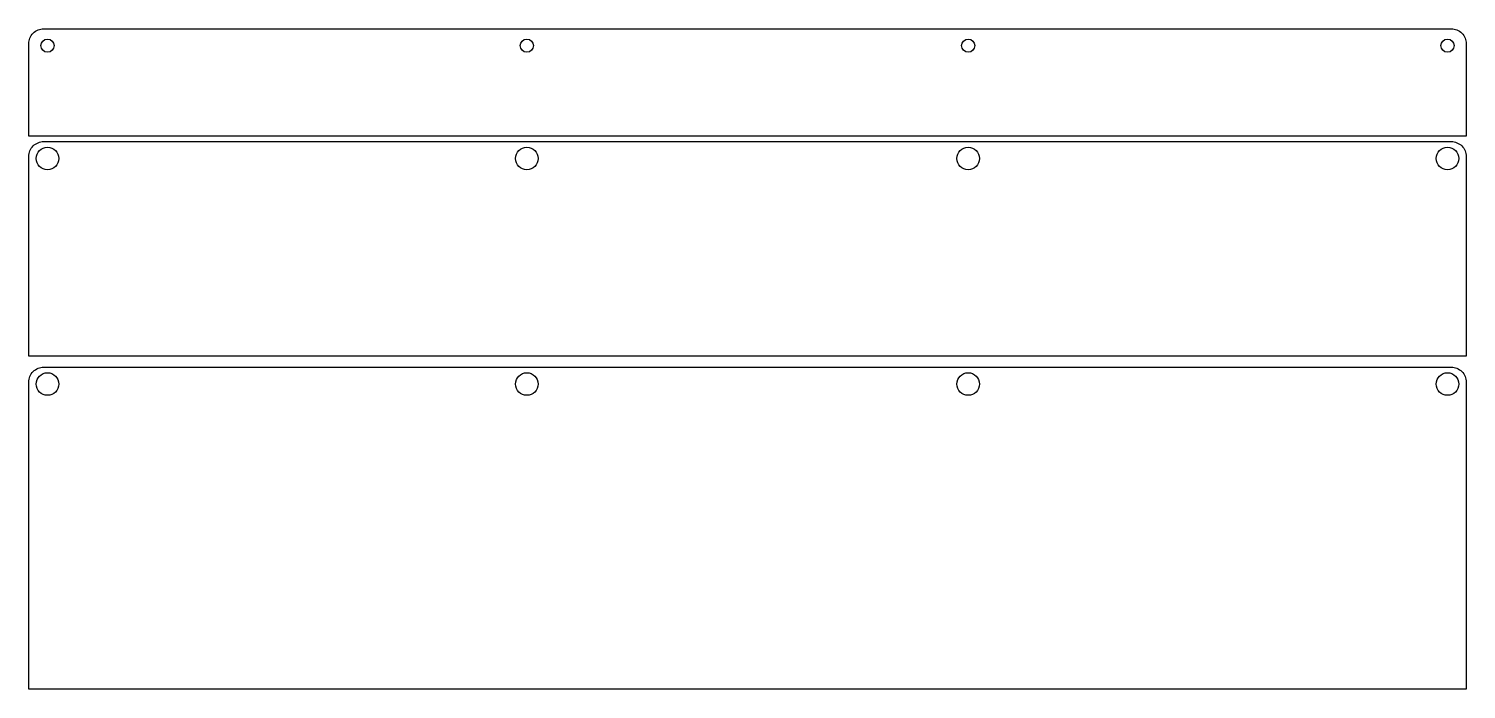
# Model space of a CAD drawing. Header units: millimetres. Extents: x 395 to 777, y -366 to -191.
import ezdxf

# ---------------------------------------------------------------- set-up
doc = ezdxf.new("R2010")
doc.units = ezdxf.units.MM
doc.layers.get('0').update_dxf_attribs({"linetype": 'CONTINUOUS'})

msp = doc.modelspace()

# ---------------------------------------------------------------- linework, layer by layer
for points in [[(772.95, -190.53, -0.414214), (776.95, -194.53), (776.95, -219.08), (394.52, -219.08), (394.52, -194.53, -0.414214), (398.52, -190.53)], [(772.95, -220.53, -0.414214), (776.95, -224.53), (776.95, -277.63), (394.52, -277.63), (394.52, -224.53, -0.414214), (398.52, -220.53)], [(776.95, -366.19), (394.52, -366.19), (394.52, -284.52, -0.414214), (398.52, -280.53), (772.95, -280.53, -0.414214), (776.95, -284.52)]]:
    msp.add_lwpolyline(points, format="xyb", close=True)
for centre, radius in [((399.52, -195.02), 1.75), ((527.02, -195.02), 1.75), ((644.46, -195.02), 1.75), ((771.95, -195.02), 1.75), ((399.52, -225.02), 3), ((527.02, -225.02), 3), ((644.46, -225.02), 3), ((771.95, -225.02), 3), ((399.52, -285.02), 3), ((527.02, -285.02), 3), ((644.46, -285.02), 3), ((771.95, -285.02), 3)]:
    msp.add_circle(centre, radius)

doc.saveas('drawing.dxf')
